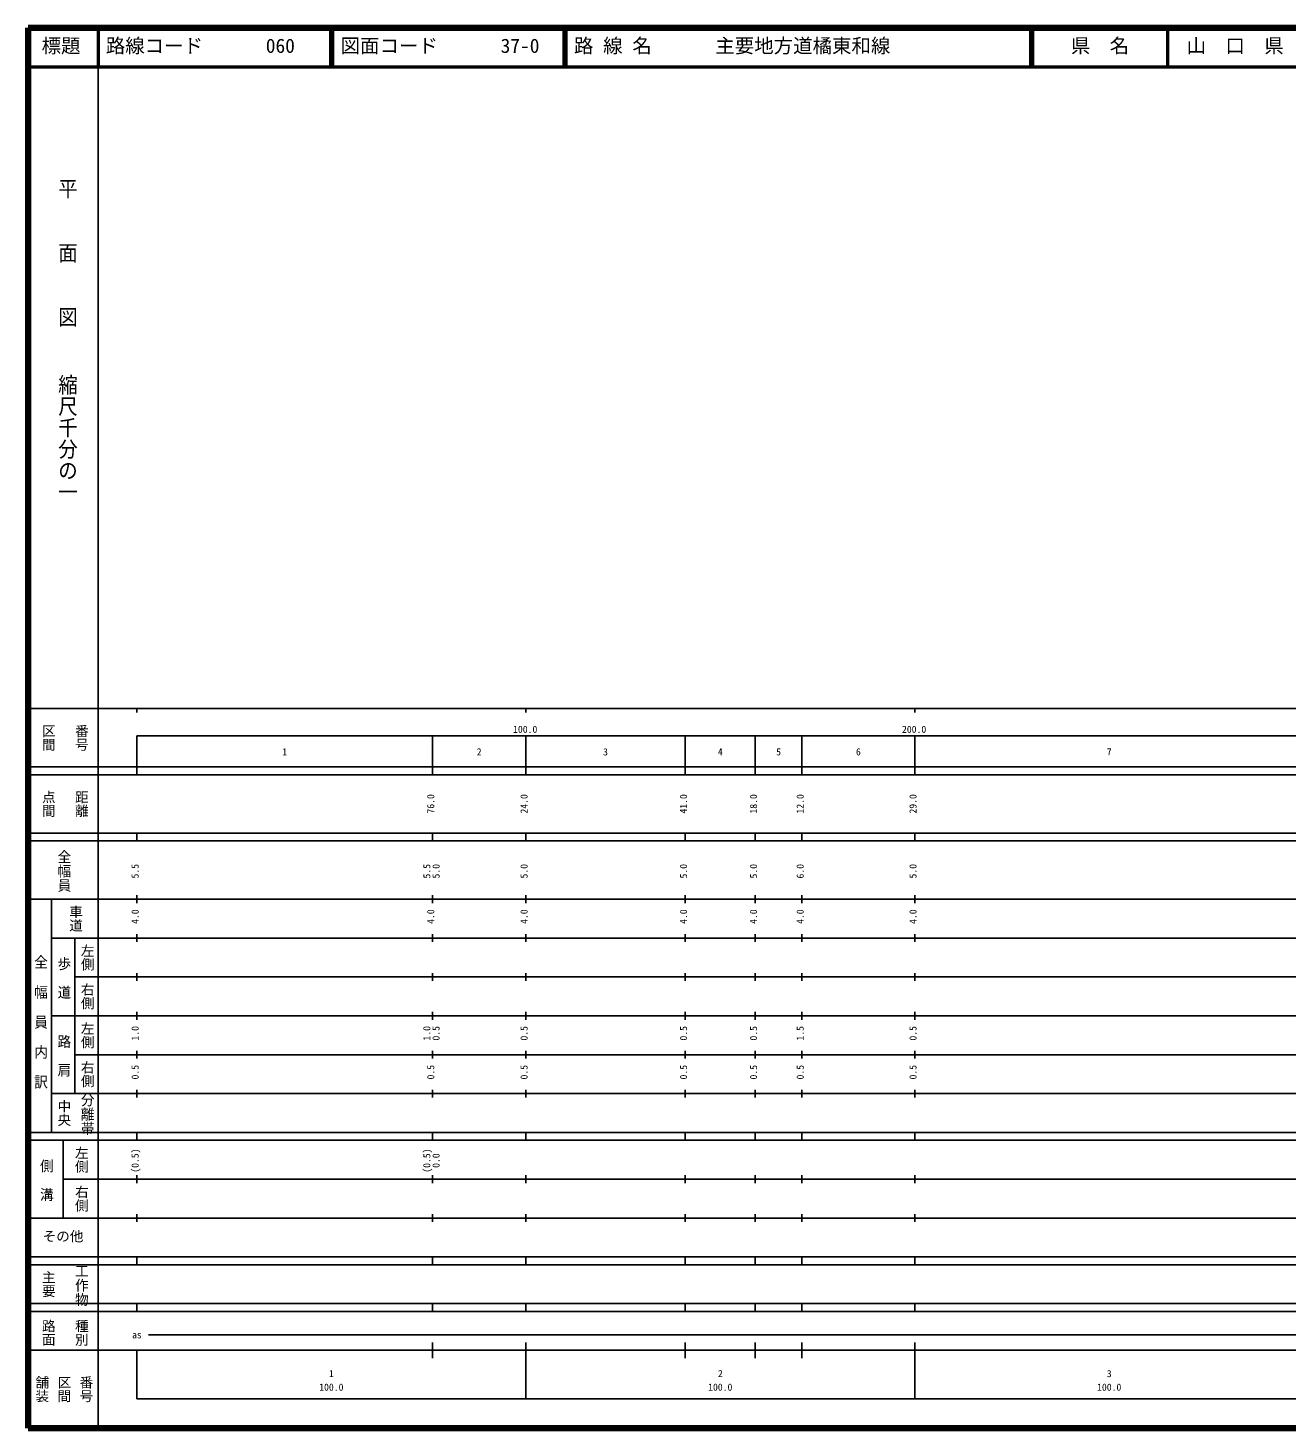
# Model space of a CAD drawing. Units: millimetres on the paper. Extents: x 40 to 680, y 20 to 380.
# Drawn here: x 40 to 363.7, y 20 to 380 of the extents above; entities that cross this region are included whole.
import ezdxf
from ezdxf.enums import TextEntityAlignment as Align

# ---------------------------------------------------------------- set-up
doc = ezdxf.new("R2010")
doc.units = ezdxf.units.MM
for name, color, linetype, lineweight in [('M-TTL', 2, 'Continuous', 140), ('M-TTL-BAND', 7, 'Continuous', 25), ('M-TTL-LINE', 7, 'Continuous', 50), ('M-TTL-TXT', 7, 'Continuous', 13)]:
    doc.layers.add(name, color=color, linetype=linetype, lineweight=lineweight)
doc.styles.add('@ＭＳ ゴシック', font='')
doc.styles.add('ＭＳ ゴシック', font='')
doc.styles.get('@ＭＳ ゴシック').set_extended_font_data('@MS Gothic')
doc.styles.get('ＭＳ ゴシック').set_extended_font_data('MS Gothic')

msp = doc.modelspace()

# ---------------------------------------------------------------- linework, layer by layer
at = {"layer": 'M-TTL'}
for p, q in [((40, 380), (40, 20)), ((680, 380), (40, 380)), ((40, 20), (680, 20))]:
    msp.add_line(p, q, dxfattribs=at)
at = {"layer": 'M-TTL-BAND'}
for p, q in [((58, 370), (58, 20)), ((40, 205), (579, 205)), ((68, 205), (68, 204)), ((168, 205), (168, 204)), ((268, 205), (268, 204)), ((68, 198), (579, 198)), ((68, 198), (68, 188)), ((144, 188), (144, 198)), ((168, 188), (168, 198)), ((209, 188), (209, 198)), ((227, 188), (227, 198)), ((239, 188), (239, 198)), ((268, 188), (268, 198)), ((40, 190), (579, 190)), ((40, 188), (579, 188)), ((40, 173), (579, 173)), ((68, 171), (68, 173)), ((144, 171), (144, 173)), ((168, 171), (168, 173)), ((209, 171), (209, 173)), ((227, 171), (227, 173)), ((239, 171), (239, 173)), ((268, 171), (268, 173)), ((40, 171), (579, 171)), ((40, 156), (579, 156)), ((46, 96), (46, 156)), ((68, 155), (68, 157)), ((144, 155), (144, 157)), ((168, 155), (168, 157)), ((209, 155), (209, 157)), ((227, 155), (227, 157)), ((239, 155), (239, 157)), ((268, 155), (268, 157)), ((46, 146), (579, 146)), ((52, 146), (52, 106)), ((68, 145), (68, 147)), ((144, 145), (144, 147)), ((168, 145), (168, 147)), ((209, 145), (209, 147)), ((227, 145), (227, 147)), ((239, 145), (239, 147)), ((268, 145), (268, 147)), ((68, 135), (68, 137)), ((144, 135), (144, 137)), ((168, 135), (168, 137)), ((209, 135), (209, 137)), ((227, 135), (227, 137)), ((239, 135), (239, 137)), ((268, 135), (268, 137)), ((52, 136), (579, 136)), ((46, 126), (579, 126)), ((68, 125), (68, 127)), ((144, 125), (144, 127)), ((168, 125), (168, 127)), ((209, 125), (209, 127)), ((227, 125), (227, 127)), ((239, 125), (239, 127)), ((268, 125), (268, 127)), ((52, 116), (579, 116)), ((68, 115), (68, 117)), ((144, 115), (144, 117)), ((168, 115), (168, 117)), ((209, 115), (209, 117)), ((227, 115), (227, 117)), ((239, 115), (239, 117)), ((268, 115), (268, 117)), ((46, 106), (579, 106)), ((68, 105), (68, 107)), ((144, 105), (144, 107)), ((168, 105), (168, 107)), ((209, 105), (209, 107)), ((227, 105), (227, 107)), ((239, 105), (239, 107)), ((268, 105), (268, 107)), ((40, 96), (579, 96)), ((40, 94), (579, 94)), ((49, 94), (49, 74)), ((68, 94), (68, 96)), ((144, 94), (144, 96)), ((168, 94), (168, 96)), ((209, 94), (209, 96)), ((227, 94), (227, 96)), ((239, 94), (239, 96)), ((268, 94), (268, 96)), ((49, 84), (579, 84)), ((68, 83), (68, 85)), ((144, 83), (144, 85)), ((168, 83), (168, 85)), ((209, 83), (209, 85)), ((227, 83), (227, 85)), ((239, 83), (239, 85)), ((268, 83), (268, 85)), ((40, 74), (579, 74)), ((68, 73), (68, 75)), ((144, 73), (144, 75)), ((168, 73), (168, 75)), ((209, 73), (209, 75)), ((227, 73), (227, 75)), ((239, 73), (239, 75)), ((268, 73), (268, 75)), ((40, 64), (579, 64)), ((40, 62), (579, 62)), ((68, 62), (68, 64)), ((144, 62), (144, 64)), ((168, 62), (168, 64)), ((209, 62), (209, 64)), ((227, 62), (227, 64)), ((239, 62), (239, 64)), ((268, 62), (268, 64)), ((40, 52), (579, 52)), ((68, 50), (68, 52)), ((144, 50), (144, 52)), ((168, 50), (168, 52)), ((209, 50), (209, 52)), ((227, 50), (227, 52)), ((239, 50), (239, 52)), ((268, 50), (268, 52)), ((40, 50), (579, 50)), ((71, 44), (565, 44)), ((40, 40), (579, 40)), ((68, 40), (68, 27.5)), ((144, 38), (144, 42)), ((168, 27.5), (168, 42)), ((209, 38), (209, 42)), ((227, 38), (227, 42)), ((239, 38), (239, 42)), ((268, 27.5), (268, 42)), ((68, 27.5), (579, 27.5))]:
    msp.add_line(p, q, dxfattribs=at)
at = {"layer": 'M-TTL-LINE'}
for p, q in [((58, 380), (58, 370)), ((117.75, 380), (117.75, 370)), ((118.25, 380), (118.25, 370)), ((177.75, 380), (177.75, 370)), ((178.25, 380), (178.25, 370)), ((297.75, 380), (297.75, 370)), ((298.25, 380), (298.25, 370)), ((333, 380), (333, 370)), ((40, 370), (680, 370))]:
    msp.add_line(p, q, dxfattribs=at)

# ---------------------------------------------------------------- texts
at = {"layer": 'M-TTL-BAND', "style": '@ＭＳ ゴシック'}
for s, height, width, p in [('平\u3000\u3000面\u3000\u3000図', 3.666, 1.1, (47.277, 341.475)), ('縮尺千分の一', 3.666, 1.1, (47.277, 291.03)), ('全幅員', 2.566, 1.05, (47.25, 168.75)), ('全\u3000幅\u3000員\u3000内\u3000訳', 2.566, 1.1, (41.25, 141.75)), ('歩\u3000道', 2.566, 1.05, (47.25, 141.25)), ('路\u3000肩', 2.566, 1.05, (47.25, 121.25)), ('分離帯', 2.566, 1.05, (53.25, 106.25)), ('側\u3000溝', 2.566, 1.05, (42.75, 89.25)), ('工作物', 2.566, 1.05, (51.75, 62.25))]:
    msp.add_text(s, height=height, rotation=270, dxfattribs=dict(at, width=width)).set_placement(p, align=Align.BOTTOM_LEFT)
at = {"layer": 'M-TTL-BAND'}
for s, height, rotation, style, p in [('区間', 2.566, 270, '@ＭＳ ゴシック', (43.25, 201)), ('番号', 2.566, 270, '@ＭＳ ゴシック', (51.75, 201)), ('点間', 2.566, 270, '@ＭＳ ゴシック', (43.25, 184)), ('距離', 2.566, 270, '@ＭＳ ゴシック', (51.75, 184)), ('76.0', 1.833, 90, 'ＭＳ ゴシック', (145, 178)), ('24.0', 1.833, 90, 'ＭＳ ゴシック', (169, 178)), ('41.0', 1.833, 90, 'ＭＳ ゴシック', (210, 178)), ('18.0', 1.833, 90, 'ＭＳ ゴシック', (228, 178)), ('12.0', 1.833, 90, 'ＭＳ ゴシック', (240, 178)), ('29.0', 1.833, 90, 'ＭＳ ゴシック', (269, 178)), ('5.5', 1.833, 90, 'ＭＳ ゴシック', (69, 161.299)), ('5.5', 1.833, 90, 'ＭＳ ゴシック', (144, 161.299)), ('5.0', 1.833, 90, 'ＭＳ ゴシック', (146.37, 161.299)), ('5.0', 1.833, 90, 'ＭＳ ゴシック', (169, 161.299)), ('5.0', 1.833, 90, 'ＭＳ ゴシック', (210, 161.299)), ('5.0', 1.833, 90, 'ＭＳ ゴシック', (228, 161.299)), ('6.0', 1.833, 90, 'ＭＳ ゴシック', (240, 161.299)), ('5.0', 1.833, 90, 'ＭＳ ゴシック', (269, 161.299)), ('車道', 2.566, 270, '@ＭＳ ゴシック', (50.25, 154.5)), ('4.0', 1.833, 90, 'ＭＳ ゴシック', (69, 149.625)), ('4.0', 1.833, 90, 'ＭＳ ゴシック', (145, 149.625)), ('4.0', 1.833, 90, 'ＭＳ ゴシック', (169, 149.625)), ('4.0', 1.833, 90, 'ＭＳ ゴシック', (210, 149.625)), ('4.0', 1.833, 90, 'ＭＳ ゴシック', (228, 149.625)), ('4.0', 1.833, 90, 'ＭＳ ゴシック', (240, 149.625)), ('4.0', 1.833, 90, 'ＭＳ ゴシック', (269, 149.625)), ('左側', 2.566, 270, '@ＭＳ ゴシック', (53.25, 144.5)), ('右側', 2.566, 270, '@ＭＳ ゴシック', (53.25, 134.5)), ('左側', 2.566, 270, '@ＭＳ ゴシック', (53.25, 124.5)), ('1.0', 1.833, 90, 'ＭＳ ゴシック', (69, 119.625)), ('1.0', 1.833, 90, 'ＭＳ ゴシック', (144, 119.625)), ('0.5', 1.833, 90, 'ＭＳ ゴシック', (146.37, 119.625)), ('0.5', 1.833, 90, 'ＭＳ ゴシック', (169, 119.625)), ('0.5', 1.833, 90, 'ＭＳ ゴシック', (210, 119.625)), ('0.5', 1.833, 90, 'ＭＳ ゴシック', (228, 119.625)), ('1.5', 1.833, 90, 'ＭＳ ゴシック', (240, 119.625)), ('0.5', 1.833, 90, 'ＭＳ ゴシック', (269, 119.625)), ('右側', 2.566, 270, '@ＭＳ ゴシック', (53.25, 114.5)), ('0.5', 1.833, 90, 'ＭＳ ゴシック', (69, 109.625)), ('0.5', 1.833, 90, 'ＭＳ ゴシック', (145, 109.625)), ('0.5', 1.833, 90, 'ＭＳ ゴシック', (169, 109.625)), ('0.5', 1.833, 90, 'ＭＳ ゴシック', (210, 109.625)), ('0.5', 1.833, 90, 'ＭＳ ゴシック', (228, 109.625)), ('0.5', 1.833, 90, 'ＭＳ ゴシック', (240, 109.625)), ('0.5', 1.833, 90, 'ＭＳ ゴシック', (269, 109.625)), ('中央', 2.566, 270, '@ＭＳ ゴシック', (47.25, 104.5)), ('左側', 2.566, 270, '@ＭＳ ゴシック', (51.75, 92.5)), ('(0.5)', 1.833, 90, 'ＭＳ ゴシック', (69, 85.639)), ('(0.5)', 1.833, 90, 'ＭＳ ゴシック', (144, 85.639)), ('0.0', 1.833, 90, 'ＭＳ ゴシック', (146.37, 86.889)), ('右側', 2.566, 270, '@ＭＳ ゴシック', (51.75, 82.5)), ('主要', 2.566, 270, '@ＭＳ ゴシック', (43.25, 60.5)), ('路面', 2.566, 270, '@ＭＳ ゴシック', (43.25, 48)), ('種別', 2.566, 270, '@ＭＳ ゴシック', (51.75, 48)), ('舗装', 2.566, 270, '@ＭＳ ゴシック', (41.583, 33.5)), ('区間', 2.566, 270, '@ＭＳ ゴシック', (47.25, 33.5)), ('番号', 2.566, 270, '@ＭＳ ゴシック', (52.917, 33.5))]:
    msp.add_text(s, height=height, rotation=rotation, dxfattribs=dict(at, style=style)).set_placement(p, align=Align.BOTTOM_LEFT)
at = {"layer": 'M-TTL-BAND', "style": 'ＭＳ ゴシック'}
for s, height, p in [('100.0', 1.833, (164.719, 198.195)), ('200.0', 1.833, (264.719, 198.195)), ('1', 1.833, (105.375, 192.405)), ('2', 1.833, (155.375, 192.405)), ('3', 1.833, (187.875, 192.405)), ('4', 1.833, (217.375, 192.405)), ('5', 1.833, (232.375, 192.405)), ('6', 1.833, (252.875, 192.405)), ('7', 1.833, (317.375, 192.405)), ('その他', 2.566, (43.75, 67.25)), ('as', 1.833, (66.75, 42.5)), ('1', 1.833, (117.375, 32.523)), ('2', 1.833, (217.375, 32.523)), ('3', 1.833, (317.375, 32.523)), ('100.0', 1.833, (114.875, 29.033)), ('100.0', 1.833, (214.875, 29.033)), ('100.0', 1.833, (314.875, 29.033))]:
    msp.add_text(s, height=height, dxfattribs=at).set_placement(p, align=Align.BOTTOM_LEFT)
at = {"layer": 'M-TTL-TXT', "style": 'ＭＳ ゴシック'}
for s, p in [('標題', (43.5, 372.5)), ('路線コード', (60, 372.5)), ('060', (101.142, 372.5)), ('図面コード', (120.38, 372.5)), ('37-0', (161.521, 372.5)), ('路 線 名', (180.38, 372.5)), ('主要地方道橘東和線', (216.734, 372.5)), ('県\u3000名', (308.125, 372.5)), ('山\u3000口\u3000県', (337.875, 372.5))]:
    msp.add_text(s, height=3.666, dxfattribs=at).set_placement(p, align=Align.BOTTOM_LEFT)

doc.saveas('drawing.dxf')
